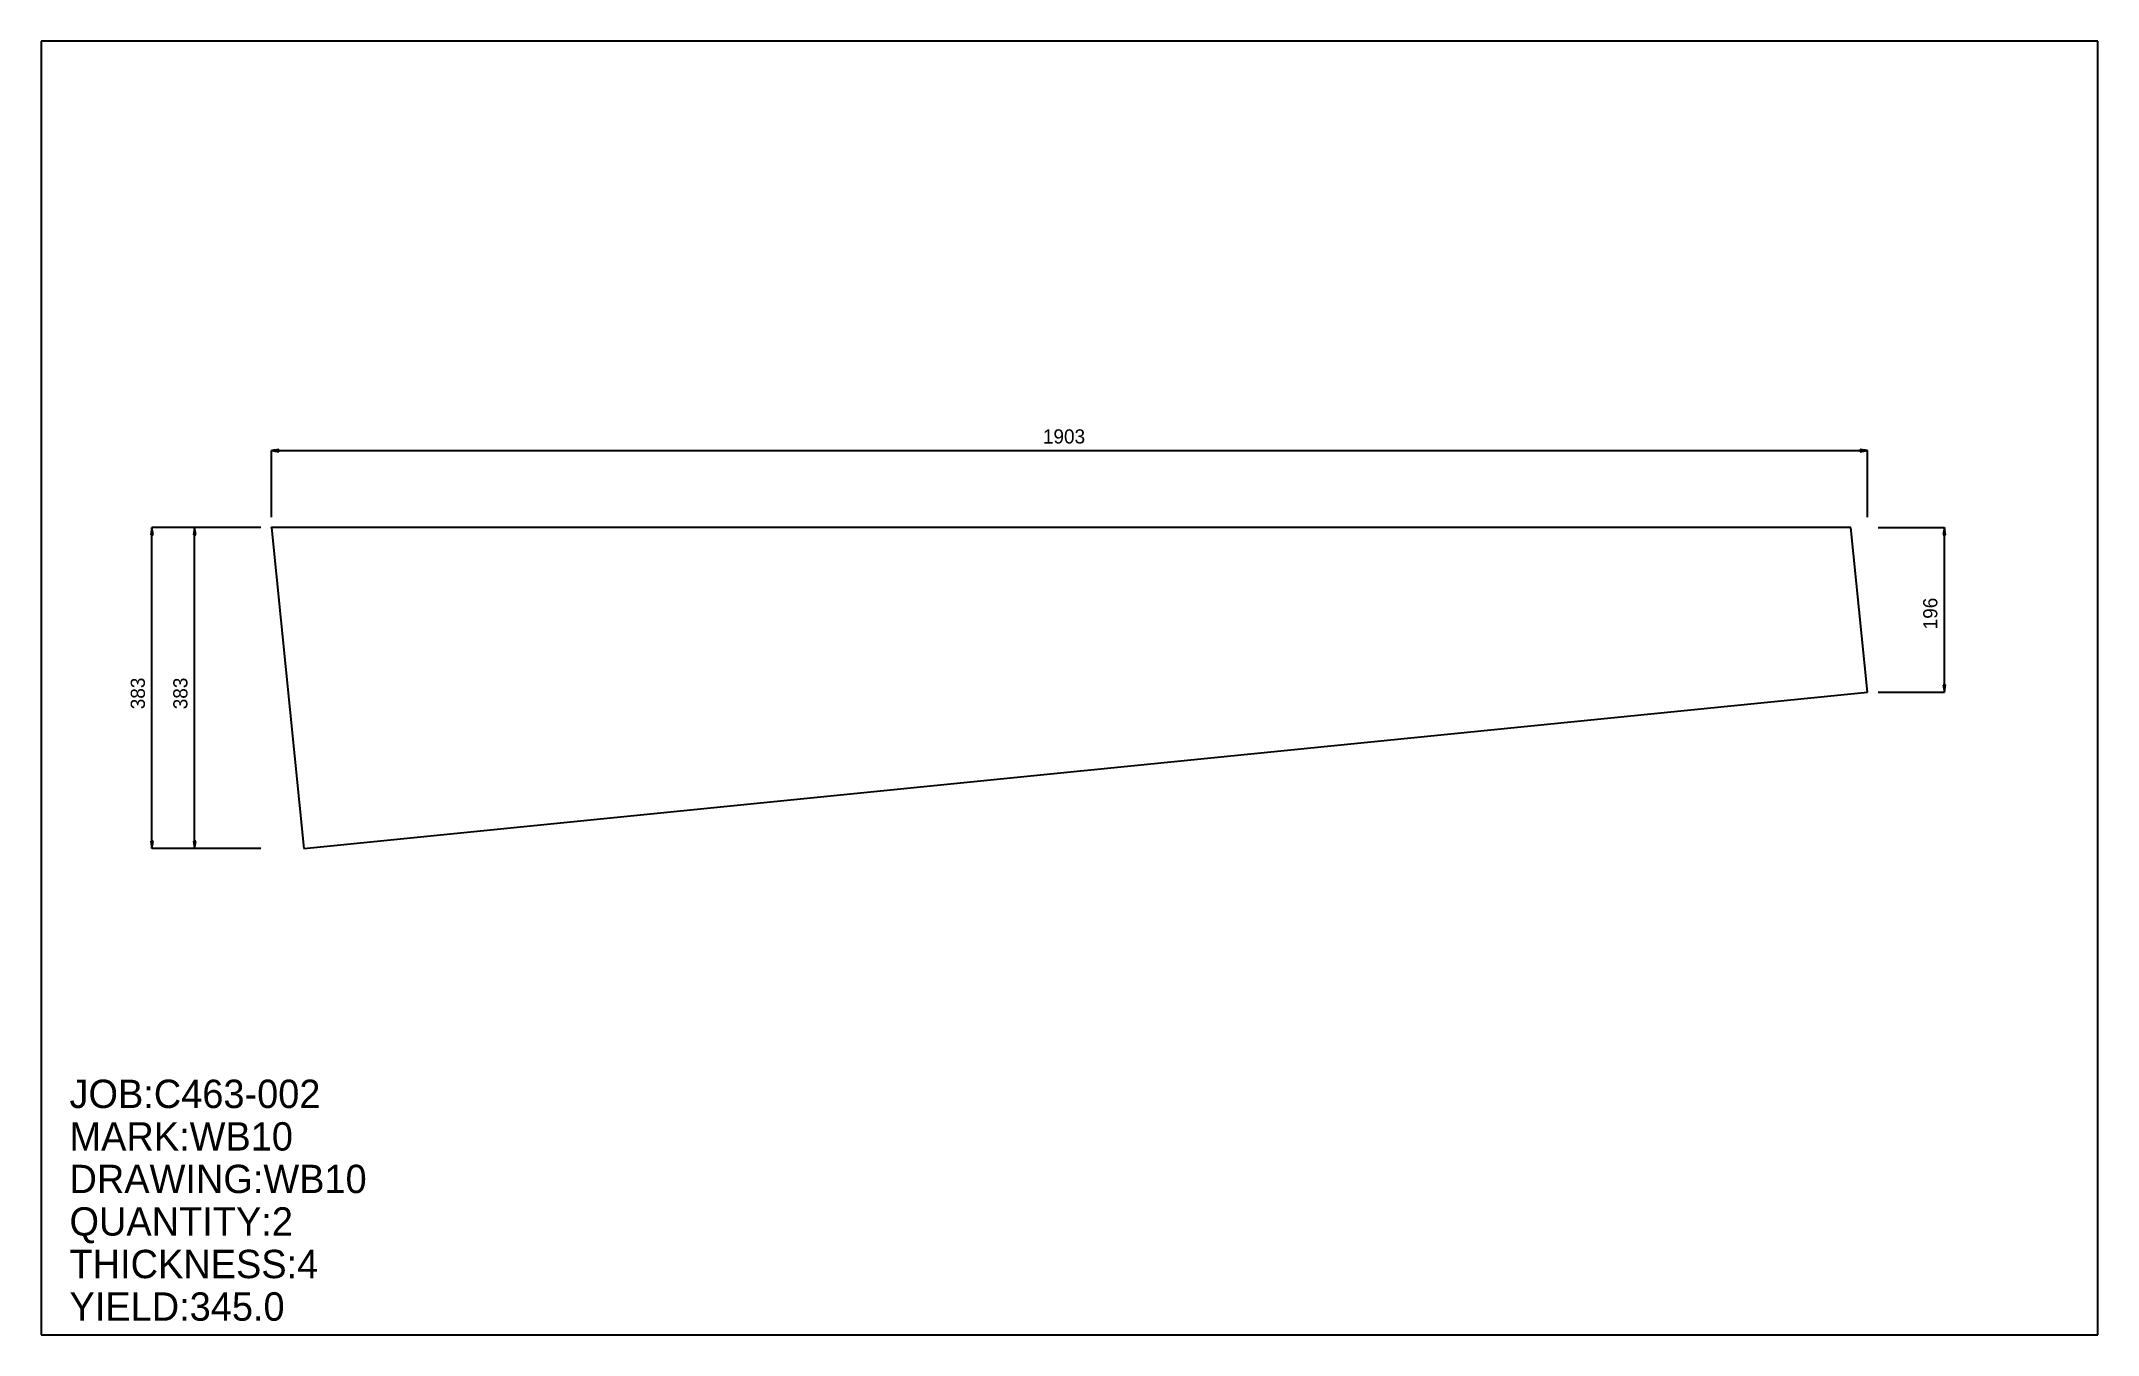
# Model space of a CAD drawing. Extents: x 0 to 2453, y 0 to 1544.
import ezdxf

# ---------------------------------------------------------------- set-up
doc = ezdxf.new("R2010")
doc.units = 0
doc.header["$LTSCALE"] = 0.125
for name, color, linetype in [('2', 7, 'CONTINUOUS'), ('3', 1, 'CONTINUOUS'), ('5', 7, 'CONTINUOUS'), ('6', 4, 'CONTINUOUS')]:
    doc.layers.add(name, color=color, linetype=linetype)

# ---------------------------------------------------------------- blocks, each defined once
blk = doc.blocks.new('ARROW')
at = {"layer": '2', "linetype": 'CONTINUOUS'}
for p, q in [((0, 0), (-1, 0.166667)), ((-1, 0.166667), (-1, -0.166667)), ((-1, -0.166667), (0, 0))]:
    blk.add_line(p, q, dxfattribs=at)
blk = doc.blocks.new('PLATE')
at = {"layer": '3', "linetype": 'CONTINUOUS'}
for p, q in [((0, 0), (38.269196, -382.69131)), ((1883.8462, -0.000011), (0, 0)), ((1903.4634, -196.1716), (1883.8462, -0.000011)), ((38.269196, -382.69131), (1903.4634, -196.1716))]:
    blk.add_line(p, q, dxfattribs=at)
at = {"layer": '5', "linetype": 'CONTINUOUS'}
for p, q in [((-0.1, 0), (0.1, 0)), ((0, -0.1), (0, 0.1))]:
    blk.add_line(p, q, dxfattribs=at)
blk.add_circle((0, 0), 0.1, dxfattribs=at)
at = {"layer": '6', "linetype": 'CONTINUOUS'}
for p, q in [((0, 12.689756), (0, 92.000732)), ((0, 91.950729), (1903.4634, 91.950729)), ((1903.4634, 12.689756), (1903.4634, 92.000732)), ((-12.689728, 0.000001), (-142.75972, 0.000011)), ((-142.70975, -382.69131), (-142.70972, 0.000011)), ((-12.689728, 0.000001), (-92.000702, 0.000007)), ((-91.950729, -382.69131), (-91.950699, 0.000007)), ((1916.1531, -0.000016), (1995.4641, -0.000022)), ((1995.4141, -196.1716), (1995.4141, -0.000022)), ((1916.1531, -196.1716), (1995.4641, -196.1716)), ((-12.689756, -382.69131), (-142.75975, -382.69131)), ((-12.689756, -382.69131), (-92.000732, -382.69131))]:
    blk.add_line(p, q, dxfattribs=at)
at = {"layer": '6', "xscale": 8.459837, "yscale": 8.459837, "zscale": 8.459837}
for p, rotation in [((0, 91.950729), 180), ((-142.70972, 0.000011), 90), ((-91.950699, 0.000007), 90), ((1995.4141, -0.000022), 90), ((1995.4141, -196.1716), 270), ((-142.70975, -382.69131), 270), ((-91.950729, -382.69131), 270)]:
    blk.add_blockref('ARROW', p, dxfattribs=dict(at, rotation=rotation))
blk.add_blockref('ARROW', (1903.4634, 91.950729), dxfattribs=at)
at = {"layer": '5'}
blk.add_text('ZERO', height=0.015, dxfattribs=at).set_placement((0, 0))
at = {"layer": '6'}
blk.add_text('1903', height=16.92, dxfattribs=at).set_placement((920.00732, 100.41057))
for s, p in [('196', (1986.9542, -121.35036)), ('383', (-151.16957, -216.72517)), ('383', (-100.41055, -216.72517))]:
    blk.add_text(s, height=16.92, rotation=90, dxfattribs=at).set_placement(p)

msp = doc.modelspace()

# ---------------------------------------------------------------- linework, layer by layer
at = {"layer": '5', "linetype": 'CONTINUOUS'}
for p, q in [((2453.353, 1543.9203), (0, 1543.9203)), ((0, 1543.9203), (0, 0)), ((2453.353, 0), (2453.353, 1543.9203)), ((0, 0), (2453.353, 0))]:
    msp.add_line(p, q, dxfattribs=at)

# ---------------------------------------------------------------- block references
at = {"layer": '2'}
msp.add_blockref('PLATE', (274.94482, 963.30579), dxfattribs=at)

# ---------------------------------------------------------------- texts
at = {"layer": '5'}
for s, p in [('JOB:C463-002', (33.839348, 270.71478)), ('MARK:WB10', (33.839348, 219.95575)), ('DRAWING:WB10', (33.839348, 169.19673)), ('QUANTITY:2', (33.839348, 118.43771)), ('THICKNESS:4', (33.839348, 67.678696)), ('YIELD:345.0', (33.839348, 16.919674))]:
    msp.add_text(s, height=33.839, dxfattribs=at).set_placement(p)

doc.saveas('drawing.dxf')
